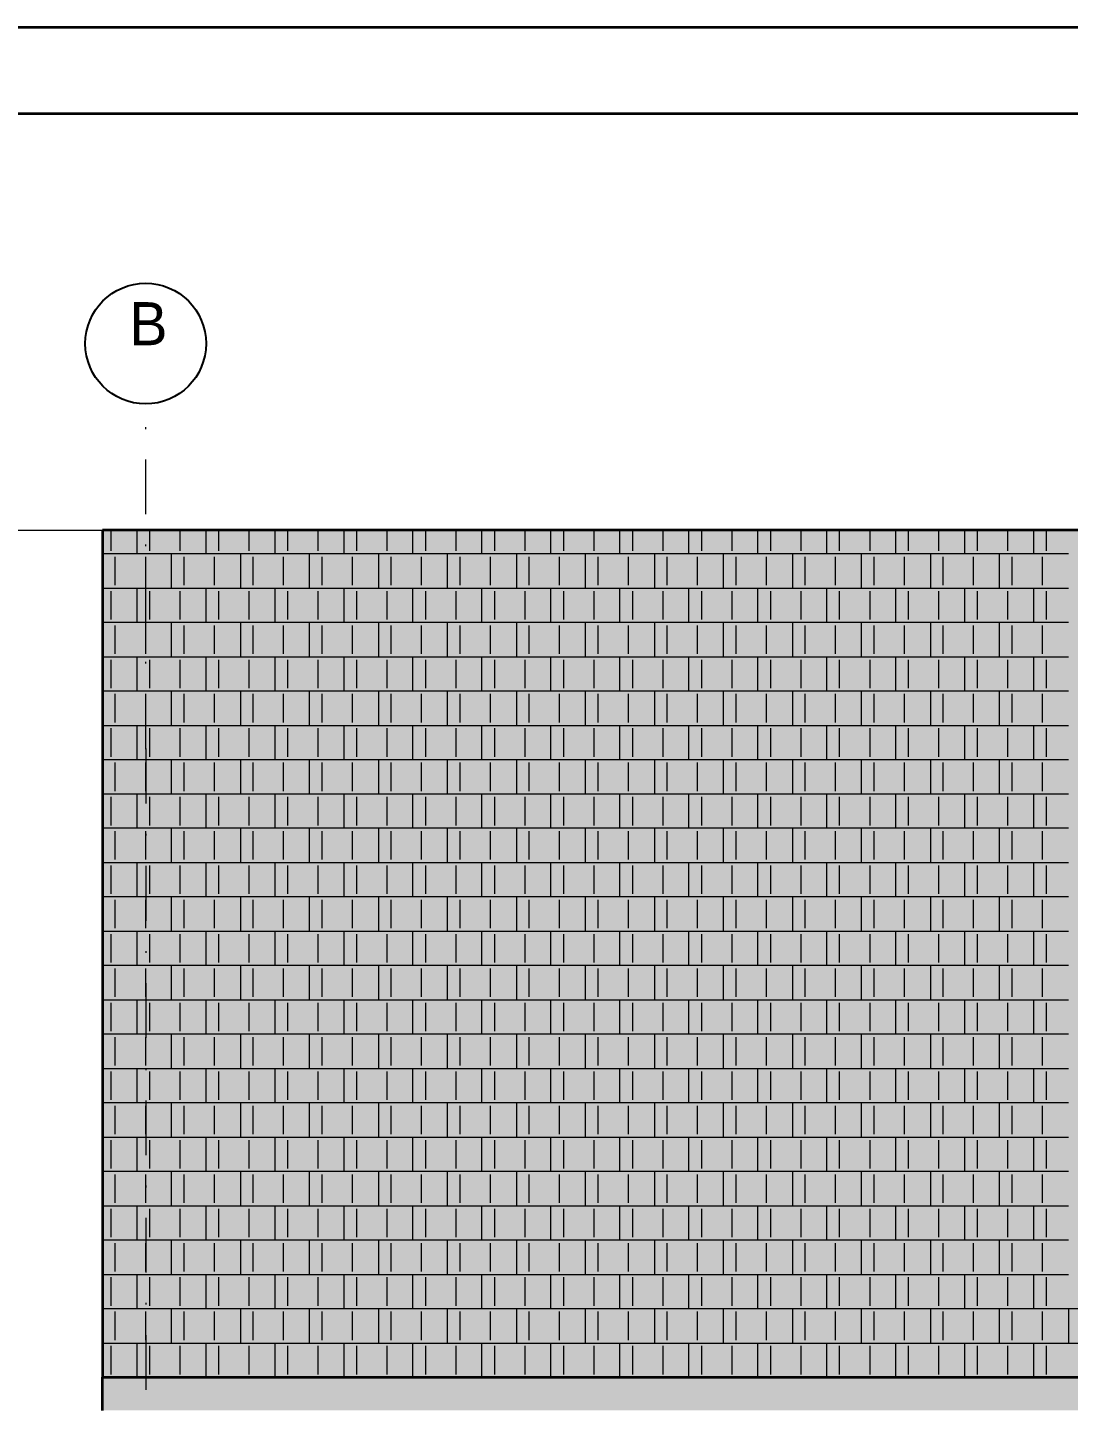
# Model space of a CAD drawing. Header units: millimetres. Extents: x -440 to 2671, y 0 to 297.
# Drawn here: x 2411.8 to 2472.1, y 216.8 to 297 of the extents above; entities that cross this region are included whole.
import ezdxf

# ---------------------------------------------------------------- set-up
doc = ezdxf.new("R2010")
doc.units = ezdxf.units.MM
doc.header["$MEASUREMENT"] = 0
doc.linetypes.add('- Осеви линии', pattern=[6.702778, 3.175, -1.763889, 0, -1.763889])
for name, color, linetype, lineweight, true_color in [('1', 7, 'Continuous', 13, 0x2b2b2b), ('4', 7, 'Continuous', 20, 0x3e3e3e), ('65', 7, 'Continuous', 20, 0x4e4e4e), ('85', 7, 'Continuous', 20, 0x404040)]:
    doc.layers.add(name, color=color, linetype=linetype, lineweight=lineweight, true_color=true_color)
doc.layers.add('41', color=7, linetype='Continuous', lineweight=35)
doc.layers.add('7', color=7, linetype='Continuous', lineweight=25)
doc.layers.add('RGB colored ARCHICAD elements', color=7, linetype='Continuous')
doc.styles.add('GENERATED_STYLE_6', font='GOTHIC.TTF')

# ---------------------------------------------------------------- blocks, each defined once
blk = doc.blocks.new('*X31')
at = {"layer": '1', "color": 250, "linetype": 'Continuous', "lineweight": 13, "true_color": 0x2a2a2a}
for p, q in [((165.504, 266.651), (165.504, 267.842)), ((167.004, 266.48), (167.004, 267.842)), ((167.744, 266.651), (167.744, 267.842)), ((169.504, 266.651), (169.504, 267.842)), ((171.004, 266.48), (171.004, 267.842)), ((171.744, 266.651), (171.744, 267.842)), ((173.504, 266.651), (173.504, 267.842)), ((175.004, 266.48), (175.004, 267.842)), ((175.744, 266.651), (175.744, 267.842)), ((177.504, 266.651), (177.504, 267.842)), ((179.004, 266.48), (179.004, 267.842)), ((179.744, 266.651), (179.744, 267.842)), ((181.504, 266.651), (181.504, 267.842)), ((183.004, 266.48), (183.004, 267.842)), ((183.744, 266.651), (183.744, 267.842)), ((185.504, 266.651), (185.504, 267.842)), ((187.004, 266.48), (187.004, 267.842)), ((187.744, 266.651), (187.744, 267.842)), ((189.504, 266.651), (189.504, 267.842)), ((191.004, 266.48), (191.004, 267.842)), ((191.744, 266.651), (191.744, 267.842)), ((193.504, 266.651), (193.504, 267.842)), ((195.004, 266.48), (195.004, 267.842)), ((195.744, 266.651), (195.744, 267.842)), ((197.504, 266.651), (197.504, 267.842)), ((199.004, 266.48), (199.004, 267.842)), ((199.744, 266.651), (199.744, 267.842)), ((201.504, 266.651), (201.504, 267.842)), ((203.004, 266.48), (203.004, 267.842)), ((203.744, 266.651), (203.744, 267.842)), ((205.504, 266.651), (205.504, 267.842)), ((207.004, 266.48), (207.004, 267.842)), ((207.744, 266.651), (207.744, 267.842)), ((209.504, 266.651), (209.504, 267.842)), ((211.004, 266.48), (211.004, 267.842)), ((211.744, 266.651), (211.744, 267.842)), ((213.504, 266.651), (213.504, 267.842)), ((215.004, 266.48), (215.004, 267.842)), ((215.744, 266.651), (215.744, 267.842)), ((217.504, 266.651), (217.504, 267.842)), ((219.004, 266.48), (219.004, 267.842)), ((219.744, 266.651), (219.744, 267.842)), ((173.004, 266.48), (165.004, 266.48)), ((165.004, 266.48), (165.004, 264.489)), ((165.744, 264.66), (165.744, 266.309)), ((167.504, 264.66), (167.504, 266.309)), ((169.004, 264.489), (169.004, 266.48)), ((169.744, 264.66), (169.744, 266.309)), ((171.504, 264.66), (171.504, 266.309)), ((181.004, 266.48), (173.004, 266.48)), ((173.004, 266.48), (173.004, 264.489)), ((173.744, 264.66), (173.744, 266.309)), ((175.504, 264.66), (175.504, 266.309)), ((177.004, 264.489), (177.004, 266.48)), ((177.744, 264.66), (177.744, 266.309)), ((179.504, 264.66), (179.504, 266.309)), ((189.004, 266.48), (181.004, 266.48)), ((181.004, 266.48), (181.004, 264.489)), ((181.744, 264.66), (181.744, 266.309)), ((183.504, 264.66), (183.504, 266.309)), ((185.004, 264.489), (185.004, 266.48)), ((185.744, 264.66), (185.744, 266.309)), ((187.504, 264.66), (187.504, 266.309)), ((197.004, 266.48), (189.004, 266.48)), ((189.004, 266.48), (189.004, 264.489)), ((189.744, 264.66), (189.744, 266.309)), ((191.504, 264.66), (191.504, 266.309)), ((193.004, 264.489), (193.004, 266.48)), ((193.744, 264.66), (193.744, 266.309)), ((195.504, 264.66), (195.504, 266.309)), ((205.004, 266.48), (197.004, 266.48)), ((197.004, 266.48), (197.004, 264.489)), ((197.744, 264.66), (197.744, 266.309)), ((199.504, 264.66), (199.504, 266.309)), ((201.004, 264.489), (201.004, 266.48)), ((201.744, 264.66), (201.744, 266.309)), ((203.504, 264.66), (203.504, 266.309)), ((213.004, 266.48), (205.004, 266.48)), ((205.004, 266.48), (205.004, 264.489)), ((205.744, 264.66), (205.744, 266.309)), ((207.504, 264.66), (207.504, 266.309)), ((209.004, 264.489), (209.004, 266.48)), ((209.744, 264.66), (209.744, 266.309)), ((211.504, 264.66), (211.504, 266.309)), ((221.004, 266.48), (213.004, 266.48)), ((213.004, 266.48), (213.004, 264.489)), ((213.744, 264.66), (213.744, 266.309)), ((215.504, 264.66), (215.504, 266.309)), ((217.004, 264.489), (217.004, 266.48)), ((217.744, 264.66), (217.744, 266.309)), ((219.504, 264.66), (219.504, 266.309)), ((165.004, 264.489), (173.004, 264.489)), ((165.504, 262.669), (165.504, 264.318)), ((167.004, 262.498), (167.004, 264.489)), ((167.744, 262.669), (167.744, 264.318)), ((169.504, 262.669), (169.504, 264.318)), ((171.004, 262.498), (171.004, 264.489)), ((171.744, 262.669), (171.744, 264.318)), ((173.004, 264.489), (181.004, 264.489)), ((173.504, 262.669), (173.504, 264.318)), ((175.004, 262.498), (175.004, 264.489)), ((175.744, 262.669), (175.744, 264.318)), ((177.504, 262.669), (177.504, 264.318)), ((179.004, 262.498), (179.004, 264.489)), ((179.744, 262.669), (179.744, 264.318)), ((181.004, 264.489), (189.004, 264.489)), ((181.504, 262.669), (181.504, 264.318)), ((183.004, 262.498), (183.004, 264.489)), ((183.744, 262.669), (183.744, 264.318)), ((185.504, 262.669), (185.504, 264.318)), ((187.004, 262.498), (187.004, 264.489)), ((187.744, 262.669), (187.744, 264.318)), ((189.004, 264.489), (197.004, 264.489)), ((189.504, 262.669), (189.504, 264.318)), ((191.004, 262.498), (191.004, 264.489)), ((191.744, 262.669), (191.744, 264.318)), ((193.504, 262.669), (193.504, 264.318)), ((195.004, 262.498), (195.004, 264.489)), ((195.744, 262.669), (195.744, 264.318)), ((197.004, 264.489), (205.004, 264.489)), ((197.504, 262.669), (197.504, 264.318)), ((199.004, 262.498), (199.004, 264.489)), ((199.744, 262.669), (199.744, 264.318)), ((201.504, 262.669), (201.504, 264.318)), ((203.004, 262.498), (203.004, 264.489)), ((203.744, 262.669), (203.744, 264.318)), ((205.004, 264.489), (213.004, 264.489)), ((205.504, 262.669), (205.504, 264.318)), ((207.004, 262.498), (207.004, 264.489)), ((207.744, 262.669), (207.744, 264.318)), ((209.504, 262.669), (209.504, 264.318)), ((211.004, 262.498), (211.004, 264.489)), ((211.744, 262.669), (211.744, 264.318)), ((213.004, 264.489), (221.004, 264.489)), ((213.504, 262.669), (213.504, 264.318)), ((215.004, 262.498), (215.004, 264.489)), ((215.744, 262.669), (215.744, 264.318)), ((217.504, 262.669), (217.504, 264.318)), ((219.004, 262.498), (219.004, 264.489)), ((219.744, 262.669), (219.744, 264.318)), ((173.004, 262.498), (165.004, 262.498)), ((165.004, 262.498), (165.004, 260.508)), ((165.744, 260.679), (165.744, 262.327)), ((167.504, 260.679), (167.504, 262.327)), ((169.004, 260.508), (169.004, 262.498)), ((169.744, 260.679), (169.744, 262.327)), ((171.504, 260.679), (171.504, 262.327)), ((181.004, 262.498), (173.004, 262.498)), ((173.004, 262.498), (173.004, 260.508)), ((173.744, 260.679), (173.744, 262.327)), ((175.504, 260.679), (175.504, 262.327)), ((177.004, 260.508), (177.004, 262.498)), ((177.744, 260.679), (177.744, 262.327)), ((179.504, 260.679), (179.504, 262.327)), ((189.004, 262.498), (181.004, 262.498)), ((181.004, 262.498), (181.004, 260.508)), ((181.744, 260.679), (181.744, 262.327)), ((183.504, 260.679), (183.504, 262.327)), ((185.004, 260.508), (185.004, 262.498)), ((185.744, 260.679), (185.744, 262.327)), ((187.504, 260.679), (187.504, 262.327)), ((197.004, 262.498), (189.004, 262.498)), ((189.004, 262.498), (189.004, 260.508)), ((189.744, 260.679), (189.744, 262.327)), ((191.504, 260.679), (191.504, 262.327)), ((193.004, 260.508), (193.004, 262.498)), ((193.744, 260.679), (193.744, 262.327)), ((195.504, 260.679), (195.504, 262.327)), ((205.004, 262.498), (197.004, 262.498)), ((197.004, 262.498), (197.004, 260.508)), ((197.744, 260.679), (197.744, 262.327)), ((199.504, 260.679), (199.504, 262.327)), ((201.004, 260.508), (201.004, 262.498)), ((201.744, 260.679), (201.744, 262.327)), ((203.504, 260.679), (203.504, 262.327)), ((213.004, 262.498), (205.004, 262.498)), ((205.004, 262.498), (205.004, 260.508)), ((205.744, 260.679), (205.744, 262.327)), ((207.504, 260.679), (207.504, 262.327)), ((209.004, 260.508), (209.004, 262.498)), ((209.744, 260.679), (209.744, 262.327)), ((211.504, 260.679), (211.504, 262.327)), ((221.004, 262.498), (213.004, 262.498)), ((213.004, 262.498), (213.004, 260.508)), ((213.744, 260.679), (213.744, 262.327)), ((215.504, 260.679), (215.504, 262.327)), ((217.004, 260.508), (217.004, 262.498)), ((217.744, 260.679), (217.744, 262.327)), ((219.504, 260.679), (219.504, 262.327)), ((165.004, 260.508), (173.004, 260.508)), ((165.504, 258.688), (165.504, 260.337)), ((167.004, 258.517), (167.004, 260.508)), ((167.744, 258.688), (167.744, 260.337)), ((169.504, 258.688), (169.504, 260.337)), ((171.004, 258.517), (171.004, 260.508)), ((171.744, 258.688), (171.744, 260.337)), ((173.004, 260.508), (181.004, 260.508)), ((173.504, 258.688), (173.504, 260.337)), ((175.004, 258.517), (175.004, 260.508)), ((175.744, 258.688), (175.744, 260.337)), ((177.504, 258.688), (177.504, 260.337)), ((179.004, 258.517), (179.004, 260.508)), ((179.744, 258.688), (179.744, 260.337)), ((181.004, 260.508), (189.004, 260.508)), ((181.504, 258.688), (181.504, 260.337)), ((183.004, 258.517), (183.004, 260.508)), ((183.744, 258.688), (183.744, 260.337)), ((185.504, 258.688), (185.504, 260.337)), ((187.004, 258.517), (187.004, 260.508)), ((187.744, 258.688), (187.744, 260.337)), ((189.004, 260.508), (197.004, 260.508)), ((189.504, 258.688), (189.504, 260.337)), ((191.004, 258.517), (191.004, 260.508)), ((191.744, 258.688), (191.744, 260.337)), ((193.504, 258.688), (193.504, 260.337)), ((195.004, 258.517), (195.004, 260.508)), ((195.744, 258.688), (195.744, 260.337)), ((197.004, 260.508), (205.004, 260.508)), ((197.504, 258.688), (197.504, 260.337)), ((199.004, 258.517), (199.004, 260.508)), ((199.744, 258.688), (199.744, 260.337)), ((201.504, 258.688), (201.504, 260.337)), ((203.004, 258.517), (203.004, 260.508)), ((203.744, 258.688), (203.744, 260.337)), ((205.004, 260.508), (213.004, 260.508)), ((205.504, 258.688), (205.504, 260.337)), ((207.004, 258.517), (207.004, 260.508)), ((207.744, 258.688), (207.744, 260.337)), ((209.504, 258.688), (209.504, 260.337)), ((211.004, 258.517), (211.004, 260.508)), ((211.744, 258.688), (211.744, 260.337)), ((213.004, 260.508), (221.004, 260.508)), ((213.504, 258.688), (213.504, 260.337)), ((215.004, 258.517), (215.004, 260.508)), ((215.744, 258.688), (215.744, 260.337)), ((217.504, 258.688), (217.504, 260.337)), ((219.004, 258.517), (219.004, 260.508)), ((219.744, 258.688), (219.744, 260.337)), ((173.004, 258.517), (165.004, 258.517)), ((165.004, 258.517), (165.004, 256.527)), ((165.744, 256.698), (165.744, 258.346)), ((167.504, 256.698), (167.504, 258.346)), ((169.004, 256.527), (169.004, 258.517)), ((169.744, 256.698), (169.744, 258.346)), ((171.504, 256.698), (171.504, 258.346)), ((181.004, 258.517), (173.004, 258.517)), ((173.004, 258.517), (173.004, 256.527)), ((173.744, 256.698), (173.744, 258.346)), ((175.504, 256.698), (175.504, 258.346)), ((177.004, 256.527), (177.004, 258.517)), ((177.744, 256.698), (177.744, 258.346)), ((179.504, 256.698), (179.504, 258.346)), ((189.004, 258.517), (181.004, 258.517)), ((181.004, 258.517), (181.004, 256.527)), ((181.744, 256.698), (181.744, 258.346)), ((183.504, 256.698), (183.504, 258.346)), ((185.004, 256.527), (185.004, 258.517)), ((185.744, 256.698), (185.744, 258.346)), ((187.504, 256.698), (187.504, 258.346)), ((197.004, 258.517), (189.004, 258.517)), ((189.004, 258.517), (189.004, 256.527)), ((189.744, 256.698), (189.744, 258.346)), ((191.504, 256.698), (191.504, 258.346)), ((193.004, 256.527), (193.004, 258.517)), ((193.744, 256.698), (193.744, 258.346)), ((195.504, 256.698), (195.504, 258.346)), ((205.004, 258.517), (197.004, 258.517)), ((197.004, 258.517), (197.004, 256.527)), ((197.744, 256.698), (197.744, 258.346)), ((199.504, 256.698), (199.504, 258.346)), ((201.004, 256.527), (201.004, 258.517)), ((201.744, 256.698), (201.744, 258.346)), ((203.504, 256.698), (203.504, 258.346)), ((213.004, 258.517), (205.004, 258.517)), ((205.004, 258.517), (205.004, 256.527)), ((205.744, 256.698), (205.744, 258.346)), ((207.504, 256.698), (207.504, 258.346)), ((209.004, 256.527), (209.004, 258.517)), ((209.744, 256.698), (209.744, 258.346)), ((211.504, 256.698), (211.504, 258.346)), ((221.004, 258.517), (213.004, 258.517)), ((213.004, 258.517), (213.004, 256.527)), ((213.744, 256.698), (213.744, 258.346)), ((215.504, 256.698), (215.504, 258.346)), ((217.004, 256.527), (217.004, 258.517)), ((217.744, 256.698), (217.744, 258.346)), ((219.504, 256.698), (219.504, 258.346)), ((165.004, 256.527), (173.004, 256.527)), ((165.504, 254.707), (165.504, 256.356)), ((167.004, 254.536), (167.004, 256.527)), ((167.744, 254.707), (167.744, 256.356)), ((169.504, 254.707), (169.504, 256.356)), ((171.004, 254.536), (171.004, 256.527)), ((171.744, 254.707), (171.744, 256.356)), ((173.004, 256.527), (181.004, 256.527)), ((173.504, 254.707), (173.504, 256.356)), ((175.004, 254.536), (175.004, 256.527)), ((175.744, 254.707), (175.744, 256.356)), ((177.504, 254.707), (177.504, 256.356)), ((179.004, 254.536), (179.004, 256.527)), ((179.744, 254.707), (179.744, 256.356)), ((181.004, 256.527), (189.004, 256.527)), ((181.504, 254.707), (181.504, 256.356)), ((183.004, 254.536), (183.004, 256.527)), ((183.744, 254.707), (183.744, 256.356)), ((185.504, 254.707), (185.504, 256.356)), ((187.004, 254.536), (187.004, 256.527)), ((187.744, 254.707), (187.744, 256.356)), ((189.004, 256.527), (197.004, 256.527)), ((189.504, 254.707), (189.504, 256.356)), ((191.004, 254.536), (191.004, 256.527)), ((191.744, 254.707), (191.744, 256.356)), ((193.504, 254.707), (193.504, 256.356)), ((195.004, 254.536), (195.004, 256.527)), ((195.744, 254.707), (195.744, 256.356)), ((197.004, 256.527), (205.004, 256.527)), ((197.504, 254.707), (197.504, 256.356)), ((199.004, 254.536), (199.004, 256.527)), ((199.744, 254.707), (199.744, 256.356)), ((201.504, 254.707), (201.504, 256.356)), ((203.004, 254.536), (203.004, 256.527)), ((203.744, 254.707), (203.744, 256.356)), ((205.004, 256.527), (213.004, 256.527)), ((205.504, 254.707), (205.504, 256.356)), ((207.004, 254.536), (207.004, 256.527)), ((207.744, 254.707), (207.744, 256.356)), ((209.504, 254.707), (209.504, 256.356)), ((211.004, 254.536), (211.004, 256.527)), ((211.744, 254.707), (211.744, 256.356)), ((213.004, 256.527), (221.004, 256.527)), ((213.504, 254.707), (213.504, 256.356)), ((215.004, 254.536), (215.004, 256.527)), ((215.744, 254.707), (215.744, 256.356)), ((217.504, 254.707), (217.504, 256.356)), ((219.004, 254.536), (219.004, 256.527)), ((219.744, 254.707), (219.744, 256.356)), ((173.004, 254.536), (165.004, 254.536)), ((165.004, 254.536), (165.004, 252.546)), ((165.744, 252.717), (165.744, 254.365)), ((167.504, 252.717), (167.504, 254.365)), ((169.004, 252.546), (169.004, 254.536)), ((169.744, 252.717), (169.744, 254.365)), ((171.504, 252.717), (171.504, 254.365)), ((181.004, 254.536), (173.004, 254.536)), ((173.004, 254.536), (173.004, 252.546)), ((173.744, 252.717), (173.744, 254.365)), ((175.504, 252.717), (175.504, 254.365)), ((177.004, 252.546), (177.004, 254.536)), ((177.744, 252.717), (177.744, 254.365)), ((179.504, 252.717), (179.504, 254.365)), ((189.004, 254.536), (181.004, 254.536)), ((181.004, 254.536), (181.004, 252.546)), ((181.744, 252.717), (181.744, 254.365)), ((183.504, 252.717), (183.504, 254.365)), ((185.004, 252.546), (185.004, 254.536)), ((185.744, 252.717), (185.744, 254.365)), ((187.504, 252.717), (187.504, 254.365)), ((197.004, 254.536), (189.004, 254.536)), ((189.004, 254.536), (189.004, 252.546)), ((189.744, 252.717), (189.744, 254.365)), ((191.504, 252.717), (191.504, 254.365)), ((193.004, 252.546), (193.004, 254.536)), ((193.744, 252.717), (193.744, 254.365)), ((195.504, 252.717), (195.504, 254.365)), ((205.004, 254.536), (197.004, 254.536)), ((197.004, 254.536), (197.004, 252.546)), ((197.744, 252.717), (197.744, 254.365)), ((199.504, 252.717), (199.504, 254.365)), ((201.004, 252.546), (201.004, 254.536)), ((201.744, 252.717), (201.744, 254.365)), ((203.504, 252.717), (203.504, 254.365)), ((213.004, 254.536), (205.004, 254.536)), ((205.004, 254.536), (205.004, 252.546)), ((205.744, 252.717), (205.744, 254.365)), ((207.504, 252.717), (207.504, 254.365)), ((209.004, 252.546), (209.004, 254.536)), ((209.744, 252.717), (209.744, 254.365)), ((211.504, 252.717), (211.504, 254.365)), ((221.004, 254.536), (213.004, 254.536)), ((213.004, 254.536), (213.004, 252.546)), ((213.744, 252.717), (213.744, 254.365)), ((215.504, 252.717), (215.504, 254.365)), ((217.004, 252.546), (217.004, 254.536)), ((217.744, 252.717), (217.744, 254.365)), ((219.504, 252.717), (219.504, 254.365)), ((165.004, 252.546), (173.004, 252.546)), ((165.504, 250.726), (165.504, 252.375)), ((167.004, 250.555), (167.004, 252.546)), ((167.744, 250.726), (167.744, 252.375)), ((169.504, 250.726), (169.504, 252.375)), ((171.004, 250.555), (171.004, 252.546)), ((171.744, 250.726), (171.744, 252.375)), ((173.004, 252.546), (181.004, 252.546)), ((173.504, 250.726), (173.504, 252.375)), ((175.004, 250.555), (175.004, 252.546)), ((175.744, 250.726), (175.744, 252.375)), ((177.504, 250.726), (177.504, 252.375)), ((179.004, 250.555), (179.004, 252.546)), ((179.744, 250.726), (179.744, 252.375)), ((181.004, 252.546), (189.004, 252.546)), ((181.504, 250.726), (181.504, 252.375)), ((183.004, 250.555), (183.004, 252.546)), ((183.744, 250.726), (183.744, 252.375)), ((185.504, 250.726), (185.504, 252.375)), ((187.004, 250.555), (187.004, 252.546)), ((187.744, 250.726), (187.744, 252.375)), ((189.004, 252.546), (197.004, 252.546)), ((189.504, 250.726), (189.504, 252.375)), ((191.004, 250.555), (191.004, 252.546)), ((191.744, 250.726), (191.744, 252.375)), ((193.504, 250.726), (193.504, 252.375)), ((195.004, 250.555), (195.004, 252.546)), ((195.744, 250.726), (195.744, 252.375)), ((197.004, 252.546), (205.004, 252.546)), ((197.504, 250.726), (197.504, 252.375)), ((199.004, 250.555), (199.004, 252.546)), ((199.744, 250.726), (199.744, 252.375)), ((201.504, 250.726), (201.504, 252.375)), ((203.004, 250.555), (203.004, 252.546)), ((203.744, 250.726), (203.744, 252.375)), ((205.004, 252.546), (213.004, 252.546)), ((205.504, 250.726), (205.504, 252.375)), ((207.004, 250.555), (207.004, 252.546)), ((207.744, 250.726), (207.744, 252.375)), ((209.504, 250.726), (209.504, 252.375)), ((211.004, 250.555), (211.004, 252.546)), ((211.744, 250.726), (211.744, 252.375)), ((213.004, 252.546), (221.004, 252.546)), ((213.504, 250.726), (213.504, 252.375)), ((215.004, 250.555), (215.004, 252.546)), ((215.744, 250.726), (215.744, 252.375)), ((217.504, 250.726), (217.504, 252.375)), ((219.004, 250.555), (219.004, 252.546)), ((219.744, 250.726), (219.744, 252.375)), ((173.004, 250.555), (165.004, 250.555)), ((165.004, 250.555), (165.004, 248.565)), ((165.744, 248.736), (165.744, 250.384)), ((167.504, 248.736), (167.504, 250.384)), ((169.004, 248.565), (169.004, 250.555)), ((169.744, 248.736), (169.744, 250.384)), ((171.504, 248.736), (171.504, 250.384)), ((181.004, 250.555), (173.004, 250.555)), ((173.004, 250.555), (173.004, 248.565)), ((173.744, 248.736), (173.744, 250.384)), ((175.504, 248.736), (175.504, 250.384)), ((177.004, 248.565), (177.004, 250.555)), ((177.744, 248.736), (177.744, 250.384)), ((179.504, 248.736), (179.504, 250.384)), ((189.004, 250.555), (181.004, 250.555)), ((181.004, 250.555), (181.004, 248.565)), ((181.744, 248.736), (181.744, 250.384)), ((183.504, 248.736), (183.504, 250.384)), ((185.004, 248.565), (185.004, 250.555)), ((185.744, 248.736), (185.744, 250.384)), ((187.504, 248.736), (187.504, 250.384)), ((197.004, 250.555), (189.004, 250.555)), ((189.004, 250.555), (189.004, 248.565)), ((189.744, 248.736), (189.744, 250.384)), ((191.504, 248.736), (191.504, 250.384)), ((193.004, 248.565), (193.004, 250.555)), ((193.744, 248.736), (193.744, 250.384)), ((195.504, 248.736), (195.504, 250.384)), ((205.004, 250.555), (197.004, 250.555)), ((197.004, 250.555), (197.004, 248.565)), ((197.744, 248.736), (197.744, 250.384)), ((199.504, 248.736), (199.504, 250.384)), ((201.004, 248.565), (201.004, 250.555)), ((201.744, 248.736), (201.744, 250.384)), ((203.504, 248.736), (203.504, 250.384)), ((213.004, 250.555), (205.004, 250.555)), ((205.004, 250.555), (205.004, 248.565)), ((205.744, 248.736), (205.744, 250.384)), ((207.504, 248.736), (207.504, 250.384)), ((209.004, 248.565), (209.004, 250.555)), ((209.744, 248.736), (209.744, 250.384)), ((211.504, 248.736), (211.504, 250.384)), ((221.004, 250.555), (213.004, 250.555)), ((213.004, 250.555), (213.004, 248.565)), ((213.744, 248.736), (213.744, 250.384)), ((215.504, 248.736), (215.504, 250.384)), ((217.004, 248.565), (217.004, 250.555)), ((217.744, 248.736), (217.744, 250.384)), ((219.504, 248.736), (219.504, 250.384)), ((165.004, 248.565), (173.004, 248.565)), ((165.504, 246.745), (165.504, 248.394)), ((167.004, 246.574), (167.004, 248.565)), ((167.744, 246.745), (167.744, 248.394)), ((169.504, 246.745), (169.504, 248.394)), ((171.004, 246.574), (171.004, 248.565)), ((171.744, 246.745), (171.744, 248.394)), ((173.004, 248.565), (181.004, 248.565)), ((173.504, 246.745), (173.504, 248.394)), ((175.004, 246.574), (175.004, 248.565)), ((175.744, 246.745), (175.744, 248.394)), ((177.504, 246.745), (177.504, 248.394)), ((179.004, 246.574), (179.004, 248.565)), ((179.744, 246.745), (179.744, 248.394)), ((181.004, 248.565), (189.004, 248.565)), ((181.504, 246.745), (181.504, 248.394)), ((183.004, 246.574), (183.004, 248.565)), ((183.744, 246.745), (183.744, 248.394)), ((185.504, 246.745), (185.504, 248.394)), ((187.004, 246.574), (187.004, 248.565)), ((187.744, 246.745), (187.744, 248.394)), ((189.004, 248.565), (197.004, 248.565)), ((189.504, 246.745), (189.504, 248.394)), ((191.004, 246.574), (191.004, 248.565)), ((191.744, 246.745), (191.744, 248.394)), ((193.504, 246.745), (193.504, 248.394)), ((195.004, 246.574), (195.004, 248.565)), ((195.744, 246.745), (195.744, 248.394)), ((197.004, 248.565), (205.004, 248.565)), ((197.504, 246.745), (197.504, 248.394)), ((199.004, 246.574), (199.004, 248.565)), ((199.744, 246.745), (199.744, 248.394)), ((201.504, 246.745), (201.504, 248.394)), ((203.004, 246.574), (203.004, 248.565)), ((203.744, 246.745), (203.744, 248.394)), ((205.004, 248.565), (213.004, 248.565)), ((205.504, 246.745), (205.504, 248.394)), ((207.004, 246.574), (207.004, 248.565)), ((207.744, 246.745), (207.744, 248.394)), ((209.504, 246.745), (209.504, 248.394)), ((211.004, 246.574), (211.004, 248.565)), ((211.744, 246.745), (211.744, 248.394)), ((213.004, 248.565), (221.004, 248.565)), ((213.504, 246.745), (213.504, 248.394)), ((215.004, 246.574), (215.004, 248.565)), ((215.744, 246.745), (215.744, 248.394)), ((217.504, 246.745), (217.504, 248.394)), ((219.004, 246.574), (219.004, 248.565)), ((219.744, 246.745), (219.744, 248.394)), ((173.004, 246.574), (165.004, 246.574)), ((165.004, 246.574), (165.004, 244.583)), ((165.744, 244.754), (165.744, 246.403)), ((167.504, 244.754), (167.504, 246.403)), ((169.004, 244.583), (169.004, 246.574)), ((169.744, 244.754), (169.744, 246.403)), ((171.504, 244.754), (171.504, 246.403)), ((181.004, 246.574), (173.004, 246.574)), ((173.004, 246.574), (173.004, 244.583)), ((173.744, 244.754), (173.744, 246.403)), ((175.504, 244.754), (175.504, 246.403)), ((177.004, 244.583), (177.004, 246.574)), ((177.744, 244.754), (177.744, 246.403)), ((179.504, 244.754), (179.504, 246.403)), ((189.004, 246.574), (181.004, 246.574)), ((181.004, 246.574), (181.004, 244.583)), ((181.744, 244.754), (181.744, 246.403)), ((183.504, 244.754), (183.504, 246.403)), ((185.004, 244.583), (185.004, 246.574)), ((185.744, 244.754), (185.744, 246.403)), ((187.504, 244.754), (187.504, 246.403)), ((197.004, 246.574), (189.004, 246.574)), ((189.004, 246.574), (189.004, 244.583)), ((189.744, 244.754), (189.744, 246.403)), ((191.504, 244.754), (191.504, 246.403)), ((193.004, 244.583), (193.004, 246.574)), ((193.744, 244.754), (193.744, 246.403)), ((195.504, 244.754), (195.504, 246.403)), ((205.004, 246.574), (197.004, 246.574)), ((197.004, 246.574), (197.004, 244.583)), ((197.744, 244.754), (197.744, 246.403)), ((199.504, 244.754), (199.504, 246.403)), ((201.004, 244.583), (201.004, 246.574)), ((201.744, 244.754), (201.744, 246.403)), ((203.504, 244.754), (203.504, 246.403)), ((213.004, 246.574), (205.004, 246.574)), ((205.004, 246.574), (205.004, 244.583)), ((205.744, 244.754), (205.744, 246.403)), ((207.504, 244.754), (207.504, 246.403)), ((209.004, 244.583), (209.004, 246.574)), ((209.744, 244.754), (209.744, 246.403)), ((211.504, 244.754), (211.504, 246.403)), ((221.004, 246.574), (213.004, 246.574)), ((213.004, 246.574), (213.004, 244.583)), ((213.744, 244.754), (213.744, 246.403)), ((215.504, 244.754), (215.504, 246.403)), ((217.004, 244.583), (217.004, 246.574)), ((217.744, 244.754), (217.744, 246.403)), ((219.504, 244.754), (219.504, 246.403)), ((165.004, 244.583), (173.004, 244.583)), ((165.504, 242.764), (165.504, 244.412)), ((167.004, 242.593), (167.004, 244.583)), ((167.744, 242.764), (167.744, 244.412)), ((169.504, 242.764), (169.504, 244.412)), ((171.004, 242.593), (171.004, 244.583)), ((171.744, 242.764), (171.744, 244.412)), ((173.004, 244.583), (181.004, 244.583)), ((173.504, 242.764), (173.504, 244.412)), ((175.004, 242.593), (175.004, 244.583)), ((175.744, 242.764), (175.744, 244.412)), ((177.504, 242.764), (177.504, 244.412)), ((179.004, 242.593), (179.004, 244.583)), ((179.744, 242.764), (179.744, 244.412)), ((181.004, 244.583), (189.004, 244.583)), ((181.504, 242.764), (181.504, 244.412)), ((183.004, 242.593), (183.004, 244.583)), ((183.744, 242.764), (183.744, 244.412)), ((185.504, 242.764), (185.504, 244.412)), ((187.004, 242.593), (187.004, 244.583)), ((187.744, 242.764), (187.744, 244.412)), ((189.004, 244.583), (197.004, 244.583)), ((189.504, 242.764), (189.504, 244.412)), ((191.004, 242.593), (191.004, 244.583)), ((191.744, 242.764), (191.744, 244.412)), ((193.504, 242.764), (193.504, 244.412)), ((195.004, 242.593), (195.004, 244.583)), ((195.744, 242.764), (195.744, 244.412)), ((197.004, 244.583), (205.004, 244.583)), ((197.504, 242.764), (197.504, 244.412)), ((199.004, 242.593), (199.004, 244.583)), ((199.744, 242.764), (199.744, 244.412)), ((201.504, 242.764), (201.504, 244.412)), ((203.004, 242.593), (203.004, 244.583)), ((203.744, 242.764), (203.744, 244.412)), ((205.004, 244.583), (213.004, 244.583)), ((205.504, 242.764), (205.504, 244.412)), ((207.004, 242.593), (207.004, 244.583)), ((207.744, 242.764), (207.744, 244.412)), ((209.504, 242.764), (209.504, 244.412)), ((211.004, 242.593), (211.004, 244.583)), ((211.744, 242.764), (211.744, 244.412)), ((213.004, 244.583), (221.004, 244.583)), ((213.504, 242.764), (213.504, 244.412)), ((215.004, 242.593), (215.004, 244.583)), ((215.744, 242.764), (215.744, 244.412)), ((217.504, 242.764), (217.504, 244.412)), ((219.004, 242.593), (219.004, 244.583)), ((219.744, 242.764), (219.744, 244.412)), ((173.004, 242.593), (165.004, 242.593)), ((165.004, 242.593), (165.004, 240.602)), ((165.744, 240.773), (165.744, 242.422)), ((167.504, 240.773), (167.504, 242.422)), ((169.004, 240.602), (169.004, 242.593)), ((169.744, 240.773), (169.744, 242.422)), ((171.504, 240.773), (171.504, 242.422)), ((181.004, 242.593), (173.004, 242.593)), ((173.004, 242.593), (173.004, 240.602)), ((173.744, 240.773), (173.744, 242.422)), ((175.504, 240.773), (175.504, 242.422)), ((177.004, 240.602), (177.004, 242.593)), ((177.744, 240.773), (177.744, 242.422)), ((179.504, 240.773), (179.504, 242.422)), ((189.004, 242.593), (181.004, 242.593)), ((181.004, 242.593), (181.004, 240.602)), ((181.744, 240.773), (181.744, 242.422)), ((183.504, 240.773), (183.504, 242.422)), ((185.004, 240.602), (185.004, 242.593)), ((185.744, 240.773), (185.744, 242.422)), ((187.504, 240.773), (187.504, 242.422)), ((197.004, 242.593), (189.004, 242.593)), ((189.004, 242.593), (189.004, 240.602)), ((189.744, 240.773), (189.744, 242.422)), ((191.504, 240.773), (191.504, 242.422)), ((193.004, 240.602), (193.004, 242.593)), ((193.744, 240.773), (193.744, 242.422)), ((195.504, 240.773), (195.504, 242.422)), ((205.004, 242.593), (197.004, 242.593)), ((197.004, 242.593), (197.004, 240.602)), ((197.744, 240.773), (197.744, 242.422)), ((199.504, 240.773), (199.504, 242.422)), ((201.004, 240.602), (201.004, 242.593)), ((201.744, 240.773), (201.744, 242.422)), ((203.504, 240.773), (203.504, 242.422)), ((213.004, 242.593), (205.004, 242.593)), ((205.004, 242.593), (205.004, 240.602)), ((205.744, 240.773), (205.744, 242.422)), ((207.504, 240.773), (207.504, 242.422)), ((209.004, 240.602), (209.004, 242.593)), ((209.744, 240.773), (209.744, 242.422)), ((211.504, 240.773), (211.504, 242.422)), ((221.004, 242.593), (213.004, 242.593)), ((213.004, 242.593), (213.004, 240.602)), ((213.744, 240.773), (213.744, 242.422)), ((215.504, 240.773), (215.504, 242.422)), ((217.004, 240.602), (217.004, 242.593)), ((217.744, 240.773), (217.744, 242.422)), ((219.504, 240.773), (219.504, 242.422)), ((165.004, 240.602), (173.004, 240.602)), ((165.504, 238.783), (165.504, 240.431)), ((167.004, 238.612), (167.004, 240.602)), ((167.744, 238.783), (167.744, 240.431)), ((169.504, 238.783), (169.504, 240.431)), ((171.004, 238.612), (171.004, 240.602)), ((171.744, 238.783), (171.744, 240.431)), ((173.004, 240.602), (181.004, 240.602)), ((173.504, 238.783), (173.504, 240.431)), ((175.004, 238.612), (175.004, 240.602)), ((175.744, 238.783), (175.744, 240.431)), ((177.504, 238.783), (177.504, 240.431)), ((179.004, 238.612), (179.004, 240.602)), ((179.744, 238.783), (179.744, 240.431)), ((181.004, 240.602), (189.004, 240.602)), ((181.504, 238.783), (181.504, 240.431)), ((183.004, 238.612), (183.004, 240.602)), ((183.744, 238.783), (183.744, 240.431)), ((185.504, 238.783), (185.504, 240.431)), ((187.004, 238.612), (187.004, 240.602)), ((187.744, 238.783), (187.744, 240.431)), ((189.004, 240.602), (197.004, 240.602)), ((189.504, 238.783), (189.504, 240.431)), ((191.004, 238.612), (191.004, 240.602)), ((191.744, 238.783), (191.744, 240.431)), ((193.504, 238.783), (193.504, 240.431)), ((195.004, 238.612), (195.004, 240.602)), ((195.744, 238.783), (195.744, 240.431)), ((197.004, 240.602), (205.004, 240.602)), ((197.504, 238.783), (197.504, 240.431)), ((199.004, 238.612), (199.004, 240.602)), ((199.744, 238.783), (199.744, 240.431)), ((201.504, 238.783), (201.504, 240.431)), ((203.004, 238.612), (203.004, 240.602)), ((203.744, 238.783), (203.744, 240.431)), ((205.004, 240.602), (213.004, 240.602)), ((205.504, 238.783), (205.504, 240.431)), ((207.004, 238.612), (207.004, 240.602)), ((207.744, 238.783), (207.744, 240.431)), ((209.504, 238.783), (209.504, 240.431)), ((211.004, 238.612), (211.004, 240.602)), ((211.744, 238.783), (211.744, 240.431)), ((213.004, 240.602), (221.004, 240.602)), ((213.504, 238.783), (213.504, 240.431)), ((215.004, 238.612), (215.004, 240.602)), ((215.744, 238.783), (215.744, 240.431)), ((217.504, 238.783), (217.504, 240.431)), ((219.004, 238.612), (219.004, 240.602)), ((219.744, 238.783), (219.744, 240.431)), ((173.004, 238.612), (165.004, 238.612)), ((165.004, 238.612), (165.004, 236.621)), ((165.744, 236.792), (165.744, 238.441)), ((167.504, 236.792), (167.504, 238.441)), ((169.004, 236.621), (169.004, 238.612)), ((169.744, 236.792), (169.744, 238.441)), ((171.504, 236.792), (171.504, 238.441)), ((181.004, 238.612), (173.004, 238.612)), ((173.004, 238.612), (173.004, 236.621)), ((173.744, 236.792), (173.744, 238.441)), ((175.504, 236.792), (175.504, 238.441)), ((177.004, 236.621), (177.004, 238.612)), ((177.744, 236.792), (177.744, 238.441)), ((179.504, 236.792), (179.504, 238.441)), ((189.004, 238.612), (181.004, 238.612)), ((181.004, 238.612), (181.004, 236.621)), ((181.744, 236.792), (181.744, 238.441)), ((183.504, 236.792), (183.504, 238.441)), ((185.004, 236.621), (185.004, 238.612)), ((185.744, 236.792), (185.744, 238.441)), ((187.504, 236.792), (187.504, 238.441)), ((197.004, 238.612), (189.004, 238.612)), ((189.004, 238.612), (189.004, 236.621)), ((189.744, 236.792), (189.744, 238.441)), ((191.504, 236.792), (191.504, 238.441)), ((193.004, 236.621), (193.004, 238.612)), ((193.744, 236.792), (193.744, 238.441)), ((195.504, 236.792), (195.504, 238.441)), ((205.004, 238.612), (197.004, 238.612)), ((197.004, 238.612), (197.004, 236.621)), ((197.744, 236.792), (197.744, 238.441)), ((199.504, 236.792), (199.504, 238.441)), ((201.004, 236.621), (201.004, 238.612)), ((201.744, 236.792), (201.744, 238.441)), ((203.504, 236.792), (203.504, 238.441)), ((213.004, 238.612), (205.004, 238.612)), ((205.004, 238.612), (205.004, 236.621)), ((205.744, 236.792), (205.744, 238.441)), ((207.504, 236.792), (207.504, 238.441)), ((209.004, 236.621), (209.004, 238.612)), ((209.744, 236.792), (209.744, 238.441)), ((211.504, 236.792), (211.504, 238.441)), ((221.004, 238.612), (213.004, 238.612)), ((213.004, 238.612), (213.004, 236.621)), ((213.744, 236.792), (213.744, 238.441)), ((215.504, 236.792), (215.504, 238.441)), ((217.004, 236.621), (217.004, 238.612)), ((217.744, 236.792), (217.744, 238.441)), ((219.504, 236.792), (219.504, 238.441)), ((165.004, 236.621), (173.004, 236.621)), ((167.004, 234.631), (167.004, 236.621)), ((171.004, 234.631), (171.004, 236.621)), ((173.004, 236.621), (181.004, 236.621)), ((175.004, 234.631), (175.004, 236.621)), ((179.004, 234.631), (179.004, 236.621)), ((181.004, 236.621), (189.004, 236.621)), ((183.004, 234.631), (183.004, 236.621)), ((187.004, 234.631), (187.004, 236.621)), ((189.004, 236.621), (197.004, 236.621)), ((191.004, 234.631), (191.004, 236.621)), ((195.004, 234.631), (195.004, 236.621)), ((197.004, 236.621), (205.004, 236.621)), ((199.004, 234.631), (199.004, 236.621)), ((203.004, 234.631), (203.004, 236.621)), ((205.004, 236.621), (213.004, 236.621)), ((207.004, 234.631), (207.004, 236.621)), ((211.004, 234.631), (211.004, 236.621)), ((213.004, 236.621), (221.004, 236.621)), ((215.004, 234.631), (215.004, 236.621)), ((219.004, 234.631), (219.004, 236.621)), ((165.504, 234.802), (165.504, 236.45)), ((167.744, 234.802), (167.744, 236.45)), ((169.504, 234.802), (169.504, 236.45)), ((171.744, 234.802), (171.744, 236.45)), ((173.504, 234.802), (173.504, 236.45)), ((175.744, 234.802), (175.744, 236.45)), ((177.504, 234.802), (177.504, 236.45)), ((179.744, 234.802), (179.744, 236.45)), ((181.504, 234.802), (181.504, 236.45)), ((183.744, 234.802), (183.744, 236.45)), ((185.504, 234.802), (185.504, 236.45)), ((187.744, 234.802), (187.744, 236.45)), ((189.504, 234.802), (189.504, 236.45)), ((191.744, 234.802), (191.744, 236.45)), ((193.504, 234.802), (193.504, 236.45)), ((195.744, 234.802), (195.744, 236.45)), ((197.504, 234.802), (197.504, 236.45)), ((199.744, 234.802), (199.744, 236.45)), ((201.504, 234.802), (201.504, 236.45)), ((203.744, 234.802), (203.744, 236.45)), ((205.504, 234.802), (205.504, 236.45)), ((207.744, 234.802), (207.744, 236.45)), ((209.504, 234.802), (209.504, 236.45)), ((211.744, 234.802), (211.744, 236.45)), ((213.504, 234.802), (213.504, 236.45)), ((215.744, 234.802), (215.744, 236.45)), ((217.504, 234.802), (217.504, 236.45)), ((219.744, 234.802), (219.744, 236.45)), ((173.004, 234.631), (165.004, 234.631)), ((165.004, 234.631), (165.004, 232.64)), ((165.744, 232.811), (165.744, 234.46)), ((167.504, 232.811), (167.504, 234.46)), ((169.004, 232.64), (169.004, 234.631)), ((169.744, 232.811), (169.744, 234.46)), ((171.504, 232.811), (171.504, 234.46)), ((181.004, 234.631), (173.004, 234.631)), ((173.004, 234.631), (173.004, 232.64)), ((173.744, 232.811), (173.744, 234.46)), ((175.504, 232.811), (175.504, 234.46)), ((177.004, 232.64), (177.004, 234.631)), ((177.744, 232.811), (177.744, 234.46)), ((179.504, 232.811), (179.504, 234.46)), ((189.004, 234.631), (181.004, 234.631)), ((181.004, 234.631), (181.004, 232.64)), ((181.744, 232.811), (181.744, 234.46)), ((183.504, 232.811), (183.504, 234.46)), ((185.004, 232.64), (185.004, 234.631)), ((185.744, 232.811), (185.744, 234.46)), ((187.504, 232.811), (187.504, 234.46)), ((197.004, 234.631), (189.004, 234.631)), ((189.004, 234.631), (189.004, 232.64)), ((189.744, 232.811), (189.744, 234.46)), ((191.504, 232.811), (191.504, 234.46)), ((193.004, 232.64), (193.004, 234.631)), ((193.744, 232.811), (193.744, 234.46)), ((195.504, 232.811), (195.504, 234.46)), ((205.004, 234.631), (197.004, 234.631)), ((197.004, 234.631), (197.004, 232.64)), ((197.744, 232.811), (197.744, 234.46)), ((199.504, 232.811), (199.504, 234.46)), ((201.004, 232.64), (201.004, 234.631)), ((201.744, 232.811), (201.744, 234.46)), ((203.504, 232.811), (203.504, 234.46)), ((213.004, 234.631), (205.004, 234.631)), ((205.004, 234.631), (205.004, 232.64)), ((205.744, 232.811), (205.744, 234.46)), ((207.504, 232.811), (207.504, 234.46)), ((209.004, 232.64), (209.004, 234.631)), ((209.744, 232.811), (209.744, 234.46)), ((211.504, 232.811), (211.504, 234.46)), ((221.004, 234.631), (213.004, 234.631)), ((213.004, 234.631), (213.004, 232.64)), ((213.744, 232.811), (213.744, 234.46)), ((215.504, 232.811), (215.504, 234.46)), ((217.004, 232.64), (217.004, 234.631)), ((217.744, 232.811), (217.744, 234.46)), ((219.504, 232.811), (219.504, 234.46)), ((165.004, 232.64), (173.004, 232.64)), ((167.004, 230.65), (167.004, 232.64)), ((171.004, 230.65), (171.004, 232.64)), ((173.004, 232.64), (181.004, 232.64)), ((175.004, 230.65), (175.004, 232.64)), ((179.004, 230.65), (179.004, 232.64)), ((181.004, 232.64), (189.004, 232.64)), ((183.004, 230.65), (183.004, 232.64)), ((187.004, 230.65), (187.004, 232.64)), ((189.004, 232.64), (197.004, 232.64)), ((191.004, 230.65), (191.004, 232.64)), ((195.004, 230.65), (195.004, 232.64)), ((197.004, 232.64), (205.004, 232.64)), ((199.004, 230.65), (199.004, 232.64)), ((203.004, 230.65), (203.004, 232.64)), ((205.004, 232.64), (213.004, 232.64)), ((207.004, 230.65), (207.004, 232.64)), ((211.004, 230.65), (211.004, 232.64)), ((213.004, 232.64), (221.004, 232.64)), ((215.004, 230.65), (215.004, 232.64)), ((219.004, 230.65), (219.004, 232.64)), ((165.504, 230.821), (165.504, 232.469)), ((167.744, 230.821), (167.744, 232.469)), ((169.504, 230.821), (169.504, 232.469)), ((171.744, 230.821), (171.744, 232.469)), ((173.504, 230.821), (173.504, 232.469)), ((175.744, 230.821), (175.744, 232.469)), ((177.504, 230.821), (177.504, 232.469)), ((179.744, 230.821), (179.744, 232.469)), ((181.504, 230.821), (181.504, 232.469)), ((183.744, 230.821), (183.744, 232.469)), ((185.504, 230.821), (185.504, 232.469)), ((187.744, 230.821), (187.744, 232.469)), ((189.504, 230.821), (189.504, 232.469)), ((191.744, 230.821), (191.744, 232.469)), ((193.504, 230.821), (193.504, 232.469)), ((195.744, 230.821), (195.744, 232.469)), ((197.504, 230.821), (197.504, 232.469)), ((199.744, 230.821), (199.744, 232.469)), ((201.504, 230.821), (201.504, 232.469)), ((203.744, 230.821), (203.744, 232.469)), ((205.504, 230.821), (205.504, 232.469)), ((207.744, 230.821), (207.744, 232.469)), ((209.504, 230.821), (209.504, 232.469)), ((211.744, 230.821), (211.744, 232.469)), ((213.504, 230.821), (213.504, 232.469)), ((215.744, 230.821), (215.744, 232.469)), ((217.504, 230.821), (217.504, 232.469)), ((219.744, 230.821), (219.744, 232.469)), ((173.004, 230.65), (165.004, 230.65)), ((165.004, 230.65), (165.004, 228.659)), ((165.744, 228.83), (165.744, 230.479)), ((167.504, 228.83), (167.504, 230.479)), ((169.004, 228.659), (169.004, 230.65)), ((169.744, 228.83), (169.744, 230.479)), ((171.504, 228.83), (171.504, 230.479)), ((181.004, 230.65), (173.004, 230.65)), ((173.004, 230.65), (173.004, 228.659)), ((173.744, 228.83), (173.744, 230.479)), ((175.504, 228.83), (175.504, 230.479)), ((177.004, 228.659), (177.004, 230.65)), ((177.744, 228.83), (177.744, 230.479)), ((179.504, 228.83), (179.504, 230.479)), ((189.004, 230.65), (181.004, 230.65)), ((181.004, 230.65), (181.004, 228.659)), ((181.744, 228.83), (181.744, 230.479)), ((183.504, 228.83), (183.504, 230.479)), ((185.004, 228.659), (185.004, 230.65)), ((185.744, 228.83), (185.744, 230.479)), ((187.504, 228.83), (187.504, 230.479)), ((197.004, 230.65), (189.004, 230.65)), ((189.004, 230.65), (189.004, 228.659)), ((189.744, 228.83), (189.744, 230.479)), ((191.504, 228.83), (191.504, 230.479)), ((193.004, 228.659), (193.004, 230.65)), ((193.744, 228.83), (193.744, 230.479)), ((195.504, 228.83), (195.504, 230.479)), ((205.004, 230.65), (197.004, 230.65)), ((197.004, 230.65), (197.004, 228.659)), ((197.744, 228.83), (197.744, 230.479)), ((199.504, 228.83), (199.504, 230.479)), ((201.004, 228.659), (201.004, 230.65)), ((201.744, 228.83), (201.744, 230.479)), ((203.504, 228.83), (203.504, 230.479)), ((213.004, 230.65), (205.004, 230.65)), ((205.004, 230.65), (205.004, 228.659)), ((205.744, 228.83), (205.744, 230.479)), ((207.504, 228.83), (207.504, 230.479)), ((209.004, 228.659), (209.004, 230.65)), ((209.744, 228.83), (209.744, 230.479)), ((211.504, 228.83), (211.504, 230.479)), ((221.004, 230.65), (213.004, 230.65)), ((213.004, 230.65), (213.004, 228.659)), ((213.744, 228.83), (213.744, 230.479)), ((215.504, 228.83), (215.504, 230.479)), ((217.004, 228.659), (217.004, 230.65)), ((217.744, 228.83), (217.744, 230.479)), ((219.504, 228.83), (219.504, 230.479)), ((165.004, 228.659), (173.004, 228.659)), ((167.004, 226.668), (167.004, 228.659)), ((171.004, 226.668), (171.004, 228.659)), ((173.004, 228.659), (181.004, 228.659)), ((175.004, 226.668), (175.004, 228.659)), ((179.004, 226.668), (179.004, 228.659)), ((181.004, 228.659), (189.004, 228.659)), ((183.004, 226.668), (183.004, 228.659)), ((187.004, 226.668), (187.004, 228.659)), ((189.004, 228.659), (197.004, 228.659)), ((191.004, 226.668), (191.004, 228.659)), ((195.004, 226.668), (195.004, 228.659)), ((197.004, 228.659), (205.004, 228.659)), ((199.004, 226.668), (199.004, 228.659)), ((203.004, 226.668), (203.004, 228.659)), ((205.004, 228.659), (213.004, 228.659)), ((207.004, 226.668), (207.004, 228.659)), ((211.004, 226.668), (211.004, 228.659)), ((213.004, 228.659), (221.004, 228.659)), ((215.004, 226.668), (215.004, 228.659)), ((219.004, 226.668), (219.004, 228.659)), ((165.504, 226.839), (165.504, 228.488)), ((167.744, 226.839), (167.744, 228.488)), ((169.504, 226.839), (169.504, 228.488)), ((171.744, 226.839), (171.744, 228.488)), ((173.504, 226.839), (173.504, 228.488)), ((175.744, 226.839), (175.744, 228.488)), ((177.504, 226.839), (177.504, 228.488)), ((179.744, 226.839), (179.744, 228.488)), ((181.504, 226.839), (181.504, 228.488)), ((183.744, 226.839), (183.744, 228.488)), ((185.504, 226.839), (185.504, 228.488)), ((187.744, 226.839), (187.744, 228.488)), ((189.504, 226.839), (189.504, 228.488)), ((191.744, 226.839), (191.744, 228.488)), ((193.504, 226.839), (193.504, 228.488)), ((195.744, 226.839), (195.744, 228.488)), ((197.504, 226.839), (197.504, 228.488)), ((199.744, 226.839), (199.744, 228.488)), ((201.504, 226.839), (201.504, 228.488)), ((203.744, 226.839), (203.744, 228.488)), ((205.504, 226.839), (205.504, 228.488)), ((207.744, 226.839), (207.744, 228.488)), ((209.504, 226.839), (209.504, 228.488)), ((211.744, 226.839), (211.744, 228.488)), ((213.504, 226.839), (213.504, 228.488)), ((215.744, 226.839), (215.744, 228.488)), ((217.504, 226.839), (217.504, 228.488)), ((219.744, 226.839), (219.744, 228.488)), ((173.004, 226.668), (165.004, 226.668)), ((165.004, 226.668), (165.004, 224.678)), ((165.744, 224.849), (165.744, 226.497)), ((167.504, 224.849), (167.504, 226.497)), ((169.004, 224.678), (169.004, 226.668)), ((169.744, 224.849), (169.744, 226.497)), ((171.504, 224.849), (171.504, 226.497)), ((181.004, 226.668), (173.004, 226.668)), ((173.004, 226.668), (173.004, 224.678)), ((173.744, 224.849), (173.744, 226.497)), ((175.504, 224.849), (175.504, 226.497)), ((177.004, 224.678), (177.004, 226.668)), ((177.744, 224.849), (177.744, 226.497)), ((179.504, 224.849), (179.504, 226.497)), ((189.004, 226.668), (181.004, 226.668)), ((181.004, 226.668), (181.004, 224.678)), ((181.744, 224.849), (181.744, 226.497)), ((183.504, 224.849), (183.504, 226.497)), ((185.004, 224.678), (185.004, 226.668)), ((185.744, 224.849), (185.744, 226.497)), ((187.504, 224.849), (187.504, 226.497)), ((197.004, 226.668), (189.004, 226.668)), ((189.004, 226.668), (189.004, 224.678)), ((189.744, 224.849), (189.744, 226.497)), ((191.504, 224.849), (191.504, 226.497)), ((193.004, 224.678), (193.004, 226.668)), ((193.744, 224.849), (193.744, 226.497)), ((195.504, 224.849), (195.504, 226.497)), ((205.004, 226.668), (197.004, 226.668)), ((197.004, 226.668), (197.004, 224.678)), ((197.744, 224.849), (197.744, 226.497)), ((199.504, 224.849), (199.504, 226.497)), ((201.004, 224.678), (201.004, 226.668)), ((201.744, 224.849), (201.744, 226.497)), ((203.504, 224.849), (203.504, 226.497)), ((213.004, 226.668), (205.004, 226.668)), ((205.004, 226.668), (205.004, 224.678)), ((205.744, 224.849), (205.744, 226.497)), ((207.504, 224.849), (207.504, 226.497)), ((209.004, 224.678), (209.004, 226.668)), ((209.744, 224.849), (209.744, 226.497)), ((211.504, 224.849), (211.504, 226.497)), ((221.004, 226.668), (213.004, 226.668)), ((213.004, 226.668), (213.004, 224.678)), ((213.744, 224.849), (213.744, 226.497)), ((215.504, 224.849), (215.504, 226.497)), ((217.004, 224.678), (217.004, 226.668)), ((217.744, 224.849), (217.744, 226.497)), ((219.504, 224.849), (219.504, 226.497)), ((165.004, 224.678), (173.004, 224.678)), ((167.004, 222.687), (167.004, 224.678)), ((171.004, 222.687), (171.004, 224.678)), ((173.004, 224.678), (181.004, 224.678)), ((175.004, 222.687), (175.004, 224.678)), ((179.004, 222.687), (179.004, 224.678)), ((181.004, 224.678), (189.004, 224.678)), ((183.004, 222.687), (183.004, 224.678)), ((187.004, 222.687), (187.004, 224.678)), ((189.004, 224.678), (197.004, 224.678)), ((191.004, 222.687), (191.004, 224.678)), ((195.004, 222.687), (195.004, 224.678)), ((197.004, 224.678), (205.004, 224.678)), ((199.004, 222.687), (199.004, 224.678)), ((203.004, 222.687), (203.004, 224.678)), ((205.004, 224.678), (213.004, 224.678)), ((207.004, 222.687), (207.004, 224.678)), ((211.004, 222.687), (211.004, 224.678)), ((213.004, 224.678), (221.004, 224.678)), ((215.004, 222.687), (215.004, 224.678)), ((219.004, 222.687), (219.004, 224.678)), ((165.504, 222.858), (165.504, 224.507)), ((167.744, 222.858), (167.744, 224.507)), ((169.504, 222.858), (169.504, 224.507)), ((171.744, 222.858), (171.744, 224.507)), ((173.504, 222.858), (173.504, 224.507)), ((175.744, 222.858), (175.744, 224.507)), ((177.504, 222.858), (177.504, 224.507)), ((179.744, 222.858), (179.744, 224.507)), ((181.504, 222.858), (181.504, 224.507)), ((183.744, 222.858), (183.744, 224.507)), ((185.504, 222.858), (185.504, 224.507)), ((187.744, 222.858), (187.744, 224.507)), ((189.504, 222.858), (189.504, 224.507)), ((191.744, 222.858), (191.744, 224.507)), ((193.504, 222.858), (193.504, 224.507)), ((195.744, 222.858), (195.744, 224.507)), ((197.504, 222.858), (197.504, 224.507)), ((199.744, 222.858), (199.744, 224.507)), ((201.504, 222.858), (201.504, 224.507)), ((203.744, 222.858), (203.744, 224.507)), ((205.504, 222.858), (205.504, 224.507)), ((207.744, 222.858), (207.744, 224.507)), ((209.504, 222.858), (209.504, 224.507)), ((211.744, 222.858), (211.744, 224.507)), ((213.504, 222.858), (213.504, 224.507)), ((215.744, 222.858), (215.744, 224.507)), ((217.504, 222.858), (217.504, 224.507)), ((219.744, 222.858), (219.744, 224.507)), ((173.004, 222.687), (165.004, 222.687)), ((165.004, 222.687), (165.004, 220.697)), ((165.744, 220.868), (165.744, 222.516)), ((167.504, 220.868), (167.504, 222.516)), ((169.004, 220.697), (169.004, 222.687)), ((169.744, 220.868), (169.744, 222.516)), ((171.504, 220.868), (171.504, 222.516)), ((181.004, 222.687), (173.004, 222.687)), ((173.004, 222.687), (173.004, 220.697)), ((173.744, 220.868), (173.744, 222.516)), ((175.504, 220.868), (175.504, 222.516)), ((177.004, 220.697), (177.004, 222.687)), ((177.744, 220.868), (177.744, 222.516)), ((179.504, 220.868), (179.504, 222.516)), ((189.004, 222.687), (181.004, 222.687)), ((181.004, 222.687), (181.004, 220.697)), ((181.744, 220.868), (181.744, 222.516)), ((183.504, 220.868), (183.504, 222.516)), ((185.004, 220.697), (185.004, 222.687)), ((185.744, 220.868), (185.744, 222.516)), ((187.504, 220.868), (187.504, 222.516)), ((197.004, 222.687), (189.004, 222.687)), ((189.004, 222.687), (189.004, 220.697)), ((189.744, 220.868), (189.744, 222.516)), ((191.504, 220.868), (191.504, 222.516)), ((193.004, 220.697), (193.004, 222.687)), ((193.744, 220.868), (193.744, 222.516)), ((195.504, 220.868), (195.504, 222.516)), ((205.004, 222.687), (197.004, 222.687)), ((197.004, 222.687), (197.004, 220.697)), ((197.744, 220.868), (197.744, 222.516)), ((199.504, 220.868), (199.504, 222.516)), ((201.004, 220.697), (201.004, 222.687)), ((201.744, 220.868), (201.744, 222.516)), ((203.504, 220.868), (203.504, 222.516)), ((213.004, 222.687), (205.004, 222.687)), ((205.004, 222.687), (205.004, 220.697)), ((205.744, 220.868), (205.744, 222.516)), ((207.504, 220.868), (207.504, 222.516)), ((209.004, 220.697), (209.004, 222.687)), ((209.744, 220.868), (209.744, 222.516)), ((211.504, 220.868), (211.504, 222.516)), ((221.004, 222.687), (213.004, 222.687)), ((213.004, 222.687), (213.004, 220.697)), ((213.744, 220.868), (213.744, 222.516)), ((215.504, 220.868), (215.504, 222.516)), ((217.004, 220.697), (217.004, 222.687)), ((217.744, 220.868), (217.744, 222.516)), ((219.504, 220.868), (219.504, 222.516)), ((229.004, 222.687), (221.004, 222.687)), ((221.004, 222.687), (221.004, 220.697)), ((165.004, 220.697), (173.004, 220.697)), ((167.004, 218.706), (167.004, 220.697)), ((171.004, 218.706), (171.004, 220.697)), ((173.004, 220.697), (181.004, 220.697)), ((175.004, 218.706), (175.004, 220.697)), ((179.004, 218.706), (179.004, 220.697)), ((181.004, 220.697), (189.004, 220.697)), ((183.004, 218.706), (183.004, 220.697)), ((187.004, 218.706), (187.004, 220.697)), ((189.004, 220.697), (197.004, 220.697)), ((191.004, 218.706), (191.004, 220.697)), ((195.004, 218.706), (195.004, 220.697)), ((197.004, 220.697), (205.004, 220.697)), ((199.004, 218.706), (199.004, 220.697)), ((203.004, 218.706), (203.004, 220.697)), ((205.004, 220.697), (213.004, 220.697)), ((207.004, 218.706), (207.004, 220.697)), ((211.004, 218.706), (211.004, 220.697)), ((213.004, 220.697), (221.004, 220.697)), ((215.004, 218.706), (215.004, 220.697)), ((219.004, 218.706), (219.004, 220.697)), ((221.004, 220.697), (229.004, 220.697)), ((165.504, 218.877), (165.504, 220.526)), ((167.744, 218.877), (167.744, 220.526)), ((169.504, 218.877), (169.504, 220.526)), ((171.744, 218.877), (171.744, 220.526)), ((173.504, 218.877), (173.504, 220.526)), ((175.744, 218.877), (175.744, 220.526)), ((177.504, 218.877), (177.504, 220.526)), ((179.744, 218.877), (179.744, 220.526)), ((181.504, 218.877), (181.504, 220.526)), ((183.744, 218.877), (183.744, 220.526)), ((185.504, 218.877), (185.504, 220.526)), ((187.744, 218.877), (187.744, 220.526)), ((189.504, 218.877), (189.504, 220.526)), ((191.744, 218.877), (191.744, 220.526)), ((193.504, 218.877), (193.504, 220.526)), ((195.744, 218.877), (195.744, 220.526)), ((197.504, 218.877), (197.504, 220.526)), ((199.744, 218.877), (199.744, 220.526)), ((201.504, 218.877), (201.504, 220.526)), ((203.744, 218.877), (203.744, 220.526)), ((205.504, 218.877), (205.504, 220.526)), ((207.744, 218.877), (207.744, 220.526)), ((209.504, 218.877), (209.504, 220.526)), ((211.744, 218.877), (211.744, 220.526)), ((213.504, 218.877), (213.504, 220.526)), ((215.744, 218.877), (215.744, 220.526)), ((217.504, 218.877), (217.504, 220.526)), ((219.744, 218.877), (219.744, 220.526)), ((173.004, 218.706), (165.004, 218.706)), ((181.004, 218.706), (173.004, 218.706)), ((189.004, 218.706), (181.004, 218.706)), ((197.004, 218.706), (189.004, 218.706)), ((205.004, 218.706), (197.004, 218.706)), ((213.004, 218.706), (205.004, 218.706)), ((221.004, 218.706), (213.004, 218.706)), ((229.004, 218.706), (221.004, 218.706))]:
    blk.add_line(p, q, dxfattribs=at)

msp = doc.modelspace()

# ---------------------------------------------------------------- hatches: boundary and pattern name
at = {"layer": 'RGB colored ARCHICAD elements', "linetype": 'Continuous', "lineweight": 0, "true_color": 0x7a7878}
h = msp.add_hatch(color=8, dxfattribs=at)
h.paths.add_polyline_path([(2416.133, 267.842), (2416.133, 218.706), (2554.133, 218.706), (2554.133, 262.383), (2539.133, 267.842)])
h.paths.add_polyline_path([(2519.101, 235.04), (2519.025, 235.18), (2519.025, 241.172), (2521.025, 241.172), (2521.025, 235.18), (2520.949, 235.04), (2520.732, 234.922), (2520.407, 234.843), (2520.025, 234.816), (2519.642, 234.843), (2519.318, 234.922)], flags=0)
at = {"layer": 'RGB colored ARCHICAD elements', "linetype": 'Continuous', "lineweight": 0, "true_color": 0xccbeac}
msp.add_hatch(color=9, dxfattribs=at).paths.add_polyline_path([(2416.133, 218.706), (2416.133, 216.791), (2554.133, 216.791), (2554.133, 218.706)])

# ---------------------------------------------------------------- linework, layer by layer
at = {"layer": '4', "color": 250, "linetype": '- Осеви линии', "lineweight": 20, "true_color": 0x2a2a2a}
for q in [(2418.633, 275.172), (2418.633, 85.172)]:
    msp.add_line((2418.633, 255.172), q, dxfattribs=at)
msp.add_point((2418.633, 255.172), dxfattribs=at)
msp.add_point((2418.633, 255.172), dxfattribs=at)
at = {"layer": '41', "linetype": 'Continuous', "lineweight": 35}
for p, q in [((2539.133, 267.842), (2416.133, 267.842)), ((2416.133, 267.842), (2416.133, 218.706)), ((2416.133, 218.706), (2554.133, 218.706)), ((2416.133, 216.791), (2416.133, 218.706))]:
    msp.add_line(p, q, dxfattribs=at)
at = {"layer": '41', "color": 7, "linetype": 'Continuous', "lineweight": 35, "flags": 128}
for points in [[(2671.129, 297), (2251.129, 297), (2251.129, 0), (2671.129, 0)], [(2666.129, 292), (2276.129, 292), (2276.129, 5), (2666.129, 5)]]:
    msp.add_lwpolyline(points, close=True, dxfattribs=at)
at = {"layer": '7', "color": 250, "linetype": 'Continuous', "lineweight": 25, "true_color": 0x2a2a2a}
msp.add_circle((2418.633, 278.672), 3.5, dxfattribs=at)
at = {"layer": '85', "linetype": 'Continuous', "lineweight": 20}
msp.add_line((2394.349, 267.842), (2528.133, 267.842), dxfattribs=at)

# ---------------------------------------------------------------- block references
at = {"layer": '65', "color": 250, "linetype": 'Continuous', "lineweight": 20, "true_color": 0x2a2a2a}
msp.add_blockref('*X31', (2251.129, 0), dxfattribs=at)

# ---------------------------------------------------------------- texts
at = {"layer": '1', "linetype": 'Continuous', "lineweight": 13, "insert": (2417.672, 281.076), "char_height": 2.5, "attachment_point": 1, "style": 'GENERATED_STYLE_6'}
msp.add_mtext('\\A1;{\\pql;\\pt0;\\fCentury Gothic|b0|i0|c0|p34;В}', dxfattribs=at)

doc.saveas('drawing.dxf')
